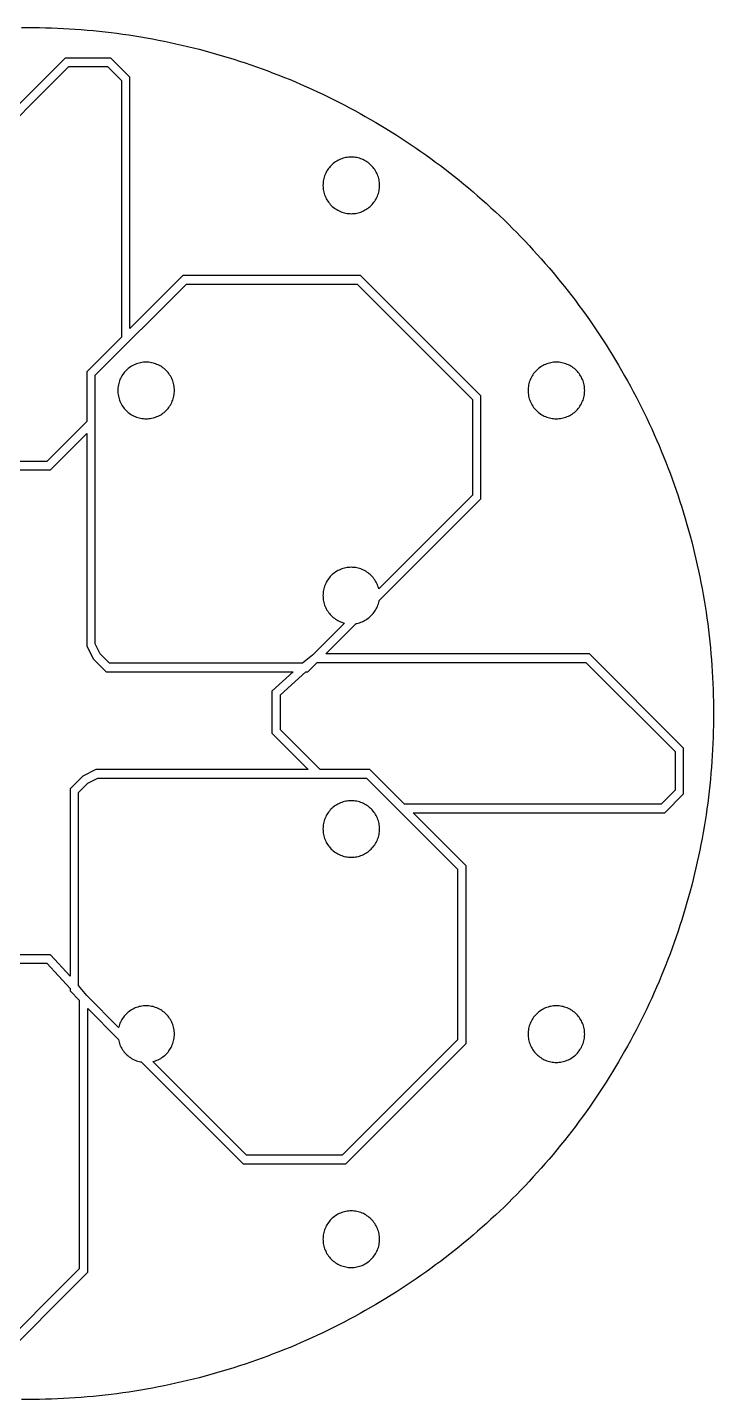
# Model space of a CAD drawing. Header units: millimetres. Extents: x -97 to 97, y -97 to 97.
# Drawn here: x 0 to 97, y -97 to 97 of the extents above; entities that cross this region are included whole.
import ezdxf

# ---------------------------------------------------------------- set-up
doc = ezdxf.new("R2010")
doc.units = ezdxf.units.MM

msp = doc.modelspace()

# ---------------------------------------------------------------- linework, layer by layer
for points in [[(-0.8465, 96.9963), (0, 97), (0.8465, 96.9963), (1.6929, 96.9852), (2.5392, 96.9668), (3.3853, 96.9409), (4.2311, 96.9077), (5.0766, 96.8671), (5.9217, 96.8191), (6.7664, 96.7637), (7.6105, 96.701), (8.4541, 96.6309), (9.297, 96.5534), (10.1393, 96.4686), (10.9807, 96.3765), (11.8213, 96.277), (12.661, 96.1702), (13.4998, 96.056), (14.3375, 95.9345), (15.1741, 95.8058), (16.0096, 95.6697), (16.8439, 95.5264), (17.6768, 95.3757), (18.5085, 95.2178), (19.3387, 95.0527), (20.1674, 94.8803), (20.9946, 94.7007), (21.8203, 94.5139), (22.6442, 94.3199), (23.4664, 94.1187), (24.2869, 93.9103), (25.1054, 93.6948), (25.9221, 93.4722), (26.7368, 93.2424), (27.5495, 93.0055), (28.3601, 92.7616), (29.1685, 92.5105), (29.9746, 92.2525), (30.7786, 91.9874), (31.5801, 91.7153), (32.3793, 91.4362), (33.176, 91.1502), (33.9701, 90.8572), (34.7617, 90.5573), (35.5506, 90.2505), (36.3368, 89.9368), (37.1203, 89.6163), (37.9009, 89.289), (38.6787, 88.9548), (39.4535, 88.6139), (40.2252, 88.2662), (40.994, 87.9119), (41.7596, 87.5508), (42.522, 87.183), (43.2812, 86.8086), (44.0371, 86.4276), (44.7896, 86.0401), (45.5387, 85.6459), (46.2844, 85.2453), (47.0265, 84.8381), (47.7651, 84.4245), (48.5, 84.0045), (49.2312, 83.578), (49.9587, 83.1452), (50.6824, 82.7061), (51.4022, 82.2607), (52.1181, 81.809), (52.83, 81.351), (53.5379, 80.8869), (54.2417, 80.4166), (54.9414, 79.9402), (55.6369, 79.4577), (56.3282, 78.9692), (57.0152, 78.4746), (57.6978, 77.9741), (58.3761, 77.4676), (59.0499, 76.9553), (59.7192, 76.437), (60.3839, 75.913), (61.0441, 75.3832), (61.6996, 74.8476), (62.3504, 74.3063), (62.9965, 73.7594), (63.6377, 73.2068), (64.2741, 72.6487), (64.9057, 72.085), (65.5323, 71.5159), (66.1538, 70.9413), (66.7704, 70.3613), (67.3819, 69.776), (67.9882, 69.1853), (68.5894, 68.5894), (69.1853, 67.9882), (69.776, 67.3819), (70.3613, 66.7704), (70.9413, 66.1538), (71.5159, 65.5323), (72.085, 64.9057), (72.6487, 64.2741), (73.2068, 63.6377), (73.7594, 62.9965), (74.3063, 62.3504), (74.8476, 61.6996), (75.3832, 61.0441), (75.913, 60.3839), (76.437, 59.7192), (76.9553, 59.0499), (77.4676, 58.3761), (77.9741, 57.6978), (78.4746, 57.0152), (78.9692, 56.3282), (79.4577, 55.6369), (79.9402, 54.9414), (80.4166, 54.2417), (80.8869, 53.5379), (81.351, 52.83), (81.809, 52.1181), (82.2607, 51.4022), (82.7061, 50.6824), (83.1452, 49.9587), (83.578, 49.2312), (84.0045, 48.5), (84.4245, 47.7651), (84.8381, 47.0265), (85.2453, 46.2844), (85.6459, 45.5387), (86.0401, 44.7896), (86.4276, 44.0371), (86.8086, 43.2812), (87.183, 42.522), (87.5508, 41.7596), (87.9119, 40.994), (88.2662, 40.2252), (88.6139, 39.4535), (88.9548, 38.6787), (89.289, 37.9009), (89.6163, 37.1203), (89.9368, 36.3368), (90.2505, 35.5506), (90.5573, 34.7617), (90.8572, 33.9701), (91.1502, 33.176), (91.4362, 32.3793), (91.7153, 31.5801), (91.9874, 30.7786), (92.2525, 29.9746), (92.5105, 29.1685), (92.7616, 28.3601), (93.0055, 27.5495), (93.2424, 26.7368), (93.4722, 25.9221), (93.6948, 25.1054), (93.9103, 24.2869), (94.1187, 23.4664), (94.3199, 22.6442), (94.5139, 21.8203), (94.7007, 20.9946), (94.8803, 20.1674), (95.0527, 19.3387), (95.2178, 18.5085), (95.3757, 17.6768), (95.5264, 16.8439), (95.6697, 16.0096), (95.8058, 15.1741), (95.9345, 14.3375), (96.056, 13.4998), (96.1702, 12.661), (96.277, 11.8213), (96.3765, 10.9807), (96.4686, 10.1393), (96.5534, 9.297), (96.6309, 8.4541), (96.701, 7.6105), (96.7637, 6.7664), (96.8191, 5.9217), (96.8671, 5.0766), (96.9077, 4.2311), (96.9409, 3.3853), (96.9668, 2.5392), (96.9852, 1.6929), (96.9963, 0.8465), (97, 0), (96.9963, -0.8465), (96.9852, -1.6929), (96.9668, -2.5392), (96.9409, -3.3853), (96.9077, -4.2311), (96.8671, -5.0766), (96.8191, -5.9217), (96.7637, -6.7664), (96.701, -7.6105), (96.6309, -8.4541), (96.5534, -9.297), (96.4686, -10.1393), (96.3765, -10.9807), (96.277, -11.8213), (96.1702, -12.661), (96.056, -13.4998), (95.9345, -14.3375), (95.8058, -15.1741), (95.6697, -16.0096), (95.5264, -16.8439), (95.3757, -17.6768), (95.2178, -18.5085), (95.0527, -19.3387), (94.8803, -20.1674), (94.7007, -20.9946), (94.5139, -21.8203), (94.3199, -22.6442), (94.1187, -23.4664), (93.9103, -24.2869), (93.6948, -25.1054), (93.4722, -25.9221), (93.2424, -26.7368), (93.0055, -27.5495), (92.7616, -28.3601), (92.5105, -29.1685), (92.2525, -29.9746), (91.9874, -30.7786), (91.7153, -31.5801), (91.4362, -32.3793), (91.1502, -33.176), (90.8572, -33.9701), (90.5573, -34.7617), (90.2505, -35.5506), (89.9368, -36.3368), (89.6163, -37.1203), (89.289, -37.9009), (88.9548, -38.6787), (88.6139, -39.4535), (88.2662, -40.2252), (87.9119, -40.994), (87.5508, -41.7596), (87.183, -42.522), (86.8086, -43.2812), (86.4276, -44.0371), (86.0401, -44.7896), (85.6459, -45.5387), (85.2453, -46.2844), (84.8381, -47.0265), (84.4245, -47.7651), (84.0045, -48.5), (83.578, -49.2312), (83.1452, -49.9587), (82.7061, -50.6824), (82.2607, -51.4022), (81.809, -52.1181), (81.351, -52.83), (80.8869, -53.5379), (80.4166, -54.2417), (79.9402, -54.9414), (79.4577, -55.6369), (78.9692, -56.3282), (78.4746, -57.0152), (77.9741, -57.6978), (77.4676, -58.3761), (76.9553, -59.0499), (76.437, -59.7192), (75.913, -60.3839), (75.3832, -61.0441), (74.8476, -61.6996), (74.3063, -62.3504), (73.7594, -62.9965), (73.2068, -63.6377), (72.6487, -64.2741), (72.085, -64.9057), (71.5159, -65.5323), (70.9413, -66.1538), (70.3613, -66.7704), (69.776, -67.3819), (69.1853, -67.9882), (68.5894, -68.5894), (67.9882, -69.1853), (67.3819, -69.776), (66.7704, -70.3613), (66.1538, -70.9413), (65.5323, -71.5159), (64.9057, -72.085), (64.2741, -72.6487), (63.6377, -73.2068), (62.9965, -73.7594), (62.3504, -74.3063), (61.6996, -74.8476), (61.0441, -75.3832), (60.3839, -75.913), (59.7192, -76.437), (59.0499, -76.9553), (58.3761, -77.4676), (57.6978, -77.9741), (57.0152, -78.4746), (56.3282, -78.9692), (55.6369, -79.4577), (54.9414, -79.9402), (54.2417, -80.4166), (53.5379, -80.8869), (52.83, -81.351), (52.1181, -81.809), (51.4022, -82.2607), (50.6824, -82.7061), (49.9587, -83.1452), (49.2312, -83.578), (48.5, -84.0045), (47.7651, -84.4245), (47.0265, -84.8381), (46.2844, -85.2453), (45.5387, -85.6459), (44.7896, -86.0401), (44.0371, -86.4276), (43.2812, -86.8086), (42.522, -87.183), (41.7596, -87.5508), (40.994, -87.9119), (40.2252, -88.2662), (39.4535, -88.6139), (38.6787, -88.9548), (37.9009, -89.289), (37.1203, -89.6163), (36.3368, -89.9368), (35.5506, -90.2505), (34.7617, -90.5573), (33.9701, -90.8572), (33.176, -91.1502), (32.3793, -91.4362), (31.5801, -91.7153), (30.7786, -91.9874), (29.9746, -92.2525), (29.1685, -92.5105), (28.3601, -92.7616), (27.5495, -93.0055), (26.7368, -93.2424), (25.9221, -93.4722), (25.1054, -93.6948), (24.2869, -93.9103), (23.4664, -94.1187), (22.6442, -94.3199), (21.8203, -94.5139), (20.9946, -94.7007), (20.1674, -94.8803), (19.3387, -95.0527), (18.5085, -95.2178), (17.6768, -95.3757), (16.8439, -95.5264), (16.0096, -95.6697), (15.1741, -95.8058), (14.3375, -95.9345), (13.4998, -96.056), (12.661, -96.1702), (11.8213, -96.277), (10.9807, -96.3765), (10.1393, -96.4686), (9.297, -96.5534), (8.4541, -96.6309), (7.6105, -96.701), (6.7664, -96.7637), (5.9217, -96.8191), (5.0766, -96.8671), (4.2311, -96.9077), (3.3853, -96.9409), (2.5392, -96.9668), (1.6929, -96.9852), (0.8465, -96.9963), (0, -97), (-0.8465, -96.9963)], [(-4.7795, -92.319), (8.53, -79.0095), (8.53, -41.7144), (12.8423, -46.0266), (12.8569, -46.1104), (12.8999, -46.3019), (12.9522, -46.4911), (13.0138, -46.6776), (13.0845, -46.8607), (13.164, -47.0402), (13.2523, -47.2156), (13.3491, -47.3864), (13.4541, -47.5523), (13.5672, -47.7128), (13.688, -47.8676), (13.8162, -48.0162), (13.9516, -48.1584), (14.0938, -48.2938), (14.2424, -48.422), (14.3972, -48.5428), (14.5577, -48.6559), (14.7236, -48.7609), (14.8944, -48.8577), (15.0698, -48.946), (15.2493, -49.0255), (15.4324, -49.0962), (15.6189, -49.1578), (15.8081, -49.2101), (15.9996, -49.2531), (16.0836, -49.2677), (30.4805, -63.664), (45.0075, -63.664), (62.02, -46.6505), (62.02, -21.5285), (54.5225, -14.031), (90.0895, -14.031), (92.769, -11.3526), (92.769, -4.8895), (79.4595, 8.42), (42.1644, 8.42), (46.4766, 12.7323), (46.5604, 12.7469), (46.7519, 12.7899), (46.9411, 12.8422), (47.1276, 12.9038), (47.3107, 12.9745), (47.4902, 13.054), (47.6656, 13.1423), (47.8364, 13.2391), (48.0023, 13.3441), (48.1628, 13.4572), (48.3176, 13.578), (48.4662, 13.7062), (48.6084, 13.8416), (48.7438, 13.9838), (48.872, 14.1324), (48.9928, 14.2872), (49.1059, 14.4477), (49.2109, 14.6136), (49.3077, 14.7844), (49.396, 14.9598), (49.4755, 15.1393), (49.5462, 15.3224), (49.6078, 15.5089), (49.6601, 15.6981), (49.7031, 15.8896), (49.7177, 15.9736), (64.114, 30.3705), (64.114, 44.8975), (47.1005, 61.91), (21.9785, 61.91), (14.481, 54.4125), (14.481, 89.9795), (11.8026, 92.659), (5.3395, 92.659), (-7.97, 79.3495)], [(-2.6959, 34.453), (3.2415, 34.453), (8.379, 39.5905), (8.379, 9.5513), (9.3133, 7.7122), (11.1125, 5.913), (37.5648, 5.913), (34.563, 3.1459), (34.563, -2.7915), (39.7005, -7.929), (9.6613, -7.929), (7.8222, -8.8633), (6.023, -10.6625), (6.023, -37.1148), (3.2559, -34.113), (-2.6815, -34.113)]]:
    msp.add_lwpolyline(points)
for points in [[(-6.77, 40.8545), (-6.77, 78.8525), (5.8365, 91.459), (11.3054, 91.459), (13.281, 89.4825), (13.281, 53.2125), (8.379, 48.3105), (8.379, 41.2875), (2.7445, 35.653), (-2.1701, 35.653), (-5.463, 39.2253), (-5.463, 39.5475)], [(49.7031, 73.8896), (49.7367, 74.0831), (49.7607, 74.2779), (49.7752, 74.4737), (49.78, 74.67), (49.7752, 74.8663), (49.7607, 75.0621), (49.7367, 75.2569), (49.7031, 75.4504), (49.6601, 75.6419), (49.6078, 75.8311), (49.5462, 76.0176), (49.4755, 76.2007), (49.396, 76.3802), (49.3077, 76.5556), (49.2109, 76.7264), (49.1059, 76.8923), (48.9928, 77.0528), (48.872, 77.2076), (48.7438, 77.3562), (48.6084, 77.4984), (48.4662, 77.6338), (48.3176, 77.762), (48.1628, 77.8828), (48.0023, 77.9959), (47.8364, 78.1009), (47.6656, 78.1977), (47.4902, 78.286), (47.3107, 78.3655), (47.1276, 78.4362), (46.9411, 78.4978), (46.7519, 78.5501), (46.5604, 78.5931), (46.3669, 78.6267), (46.1721, 78.6507), (45.9763, 78.6652), (45.78, 78.67), (45.5837, 78.6652), (45.3879, 78.6507), (45.1931, 78.6267), (44.9996, 78.5931), (44.8081, 78.5501), (44.6189, 78.4978), (44.4324, 78.4362), (44.2493, 78.3655), (44.0698, 78.286), (43.8944, 78.1977), (43.7236, 78.1009), (43.5577, 77.9959), (43.3972, 77.8828), (43.2424, 77.762), (43.0938, 77.6338), (42.9516, 77.4984), (42.8162, 77.3562), (42.688, 77.2076), (42.5672, 77.0528), (42.4541, 76.8923), (42.3491, 76.7264), (42.2523, 76.5556), (42.164, 76.3802), (42.0845, 76.2007), (42.0138, 76.0176), (41.9522, 75.8311), (41.8999, 75.6419), (41.8569, 75.4504), (41.8233, 75.2569), (41.7993, 75.0621), (41.7848, 74.8663), (41.78, 74.67), (41.7848, 74.4737), (41.7993, 74.2779), (41.8233, 74.0831), (41.8569, 73.8896), (41.8999, 73.6981), (41.9522, 73.5089), (42.0138, 73.3224), (42.0845, 73.1393), (42.164, 72.9598), (42.2523, 72.7844), (42.3491, 72.6136), (42.4541, 72.4477), (42.5672, 72.2872), (42.688, 72.1324), (42.8162, 71.9838), (42.9516, 71.8416), (43.0938, 71.7062), (43.2424, 71.578), (43.3972, 71.4572), (43.5577, 71.3441), (43.7236, 71.2391), (43.8944, 71.1423), (44.0698, 71.054), (44.2493, 70.9745), (44.4324, 70.9038), (44.6189, 70.8422), (44.8081, 70.7899), (44.9996, 70.7469), (45.1931, 70.7133), (45.3879, 70.6893), (45.5837, 70.6748), (45.78, 70.67), (45.9763, 70.6748), (46.1721, 70.6893), (46.3669, 70.7133), (46.5604, 70.7469), (46.7519, 70.7899), (46.9411, 70.8422), (47.1276, 70.9038), (47.3107, 70.9745), (47.4902, 71.054), (47.6656, 71.1423), (47.8364, 71.2391), (48.0023, 71.3441), (48.1628, 71.4572), (48.3176, 71.578), (48.4662, 71.7062), (48.6084, 71.8416), (48.7438, 71.9838), (48.872, 72.1324), (48.9928, 72.2872), (49.1059, 72.4477), (49.2109, 72.6136), (49.3077, 72.7844), (49.396, 72.9598), (49.4755, 73.1393), (49.5462, 73.3224), (49.6078, 73.5089), (49.6601, 73.6981)], [(40.3179, 8.2705), (38.8885, 7.113), (11.6095, 7.113), (10.2967, 8.4258), (9.579, 9.8387), (9.579, 40.7905), (9.579, 47.8135), (22.4755, 60.71), (46.6035, 60.71), (62.914, 44.4005), (62.914, 30.8675), (49.6654, 17.6184), (49.6601, 17.6419), (49.6078, 17.8311), (49.5462, 18.0176), (49.4755, 18.2007), (49.396, 18.3802), (49.3077, 18.5556), (49.2109, 18.7264), (49.1059, 18.8923), (48.9928, 19.0528), (48.872, 19.2076), (48.7438, 19.3562), (48.6084, 19.4984), (48.4662, 19.6338), (48.3176, 19.762), (48.1628, 19.8828), (48.0023, 19.9959), (47.8364, 20.1009), (47.6656, 20.1977), (47.4902, 20.286), (47.3107, 20.3655), (47.1276, 20.4362), (46.9411, 20.4978), (46.7519, 20.5501), (46.5604, 20.5931), (46.3669, 20.6267), (46.1721, 20.6507), (45.9763, 20.6652), (45.78, 20.67), (45.5837, 20.6652), (45.3879, 20.6507), (45.1931, 20.6267), (44.9996, 20.5931), (44.8081, 20.5501), (44.6189, 20.4978), (44.4324, 20.4362), (44.2493, 20.3655), (44.0698, 20.286), (43.8944, 20.1977), (43.7236, 20.1009), (43.5577, 19.9959), (43.3972, 19.8828), (43.2424, 19.762), (43.0938, 19.6338), (42.9516, 19.4984), (42.8162, 19.3562), (42.688, 19.2076), (42.5672, 19.0528), (42.4541, 18.8923), (42.3491, 18.7264), (42.2523, 18.5556), (42.164, 18.3802), (42.0845, 18.2007), (42.0138, 18.0176), (41.9522, 17.8311), (41.8999, 17.6419), (41.8569, 17.4504), (41.8233, 17.2569), (41.7993, 17.0621), (41.7848, 16.8663), (41.78, 16.67), (41.7848, 16.4737), (41.7993, 16.2779), (41.8233, 16.0831), (41.8569, 15.8896), (41.8999, 15.6981), (41.9522, 15.5089), (42.0138, 15.3224), (42.0845, 15.1393), (42.164, 14.9598), (42.2523, 14.7844), (42.3491, 14.6136), (42.4541, 14.4477), (42.5672, 14.2872), (42.688, 14.1324), (42.8162, 13.9838), (42.9516, 13.8416), (43.0938, 13.7062), (43.2424, 13.578), (43.3972, 13.4572), (43.5577, 13.3441), (43.7236, 13.2391), (43.8944, 13.1423), (44.0698, 13.054), (44.2493, 12.9745), (44.4324, 12.9038), (44.6189, 12.8422), (44.8081, 12.7899), (44.8318, 12.7846)], [(20.7031, 44.8896), (20.7367, 45.0831), (20.7607, 45.2779), (20.7752, 45.4737), (20.78, 45.67), (20.7752, 45.8663), (20.7607, 46.0621), (20.7367, 46.2569), (20.7031, 46.4504), (20.6601, 46.6419), (20.6078, 46.8311), (20.5462, 47.0176), (20.4755, 47.2007), (20.396, 47.3802), (20.3077, 47.5556), (20.2109, 47.7264), (20.1059, 47.8923), (19.9928, 48.0528), (19.872, 48.2076), (19.7438, 48.3562), (19.6084, 48.4984), (19.4662, 48.6338), (19.3176, 48.762), (19.1628, 48.8828), (19.0023, 48.9959), (18.8364, 49.1009), (18.6656, 49.1977), (18.4902, 49.286), (18.3107, 49.3655), (18.1276, 49.4362), (17.9411, 49.4978), (17.7519, 49.5501), (17.5604, 49.5931), (17.3669, 49.6267), (17.1721, 49.6507), (16.9763, 49.6652), (16.78, 49.67), (16.5837, 49.6652), (16.3879, 49.6507), (16.1931, 49.6267), (15.9996, 49.5931), (15.8081, 49.5501), (15.6189, 49.4978), (15.4324, 49.4362), (15.2493, 49.3655), (15.0698, 49.286), (14.8944, 49.1977), (14.7236, 49.1009), (14.5577, 48.9959), (14.3972, 48.8828), (14.2424, 48.762), (14.0938, 48.6338), (13.9516, 48.4984), (13.8162, 48.3562), (13.688, 48.2076), (13.5672, 48.0528), (13.4541, 47.8923), (13.3491, 47.7264), (13.2523, 47.5556), (13.164, 47.3802), (13.0845, 47.2007), (13.0138, 47.0176), (12.9522, 46.8311), (12.8999, 46.6419), (12.8569, 46.4504), (12.8233, 46.2569), (12.7993, 46.0621), (12.7848, 45.8663), (12.78, 45.67), (12.7848, 45.4737), (12.7993, 45.2779), (12.8233, 45.0831), (12.8569, 44.8896), (12.8999, 44.6981), (12.9522, 44.5089), (13.0138, 44.3224), (13.0845, 44.1393), (13.164, 43.9598), (13.2523, 43.7844), (13.3491, 43.6136), (13.4541, 43.4477), (13.5672, 43.2872), (13.688, 43.1324), (13.8162, 42.9838), (13.9516, 42.8416), (14.0938, 42.7062), (14.2424, 42.578), (14.3972, 42.4572), (14.5577, 42.3441), (14.7236, 42.2391), (14.8944, 42.1423), (15.0698, 42.054), (15.2493, 41.9745), (15.4324, 41.9038), (15.6189, 41.8422), (15.8081, 41.7899), (15.9996, 41.7469), (16.1931, 41.7133), (16.3879, 41.6893), (16.5837, 41.6748), (16.78, 41.67), (16.9763, 41.6748), (17.1721, 41.6893), (17.3669, 41.7133), (17.5604, 41.7469), (17.7519, 41.7899), (17.9411, 41.8422), (18.1276, 41.9038), (18.3107, 41.9745), (18.4902, 42.054), (18.6656, 42.1423), (18.8364, 42.2391), (19.0023, 42.3441), (19.1628, 42.4572), (19.3176, 42.578), (19.4662, 42.7062), (19.6084, 42.8416), (19.7438, 42.9838), (19.872, 43.1324), (19.9928, 43.2872), (20.1059, 43.4477), (20.2109, 43.6136), (20.3077, 43.7844), (20.396, 43.9598), (20.4755, 44.1393), (20.5462, 44.3224), (20.6078, 44.5089), (20.6601, 44.6981)], [(78.7367, 45.0831), (78.7607, 45.2779), (78.7752, 45.4737), (78.78, 45.67), (78.7752, 45.8663), (78.7607, 46.0621), (78.7367, 46.2569), (78.7031, 46.4504), (78.6601, 46.6419), (78.6078, 46.8311), (78.5462, 47.0176), (78.4755, 47.2007), (78.396, 47.3802), (78.3077, 47.5556), (78.2109, 47.7264), (78.1059, 47.8923), (77.9928, 48.0528), (77.872, 48.2076), (77.7438, 48.3562), (77.6084, 48.4984), (77.4662, 48.6338), (77.3176, 48.762), (77.1628, 48.8828), (77.0023, 48.9959), (76.8364, 49.1009), (76.6656, 49.1977), (76.4902, 49.286), (76.3107, 49.3655), (76.1276, 49.4362), (75.9411, 49.4978), (75.7519, 49.5501), (75.5604, 49.5931), (75.3669, 49.6267), (75.1721, 49.6507), (74.9763, 49.6652), (74.78, 49.67), (74.5837, 49.6652), (74.3879, 49.6507), (74.1931, 49.6267), (73.9996, 49.5931), (73.8081, 49.5501), (73.6189, 49.4978), (73.4324, 49.4362), (73.2493, 49.3655), (73.0698, 49.286), (72.8944, 49.1977), (72.7236, 49.1009), (72.5577, 48.9959), (72.3972, 48.8828), (72.2424, 48.762), (72.0938, 48.6338), (71.9516, 48.4984), (71.8162, 48.3562), (71.688, 48.2076), (71.5672, 48.0528), (71.4541, 47.8923), (71.3491, 47.7264), (71.2523, 47.5556), (71.164, 47.3802), (71.0845, 47.2007), (71.0138, 47.0176), (70.9522, 46.8311), (70.8999, 46.6419), (70.8569, 46.4504), (70.8233, 46.2569), (70.7993, 46.0621), (70.7848, 45.8663), (70.78, 45.67), (70.7848, 45.4737), (70.7993, 45.2779), (70.8233, 45.0831), (70.8569, 44.8896), (70.8999, 44.6981), (70.9522, 44.5089), (71.0138, 44.3224), (71.0845, 44.1393), (71.164, 43.9598), (71.2523, 43.7844), (71.3491, 43.6136), (71.4541, 43.4477), (71.5672, 43.2872), (71.688, 43.1324), (71.8162, 42.9838), (71.9516, 42.8416), (72.0938, 42.7062), (72.2424, 42.578), (72.3972, 42.4572), (72.5577, 42.3441), (72.7236, 42.2391), (72.8944, 42.1423), (73.0698, 42.054), (73.2493, 41.9745), (73.4324, 41.9038), (73.6189, 41.8422), (73.8081, 41.7899), (73.9996, 41.7469), (74.1931, 41.7133), (74.3879, 41.6893), (74.5837, 41.6748), (74.78, 41.67), (74.9763, 41.6748), (75.1721, 41.6893), (75.3669, 41.7133), (75.5604, 41.7469), (75.7519, 41.7899), (75.9411, 41.8422), (76.1276, 41.9038), (76.3107, 41.9745), (76.4902, 42.054), (76.6656, 42.1423), (76.8364, 42.2391), (77.0023, 42.3441), (77.1628, 42.4572), (77.3176, 42.578), (77.4662, 42.7062), (77.6084, 42.8416), (77.7438, 42.9838), (77.872, 43.1324), (77.9928, 43.2872), (78.1059, 43.4477), (78.2109, 43.6136), (78.3077, 43.7844), (78.396, 43.9598), (78.4755, 44.1393), (78.5462, 44.3224), (78.6078, 44.5089), (78.6601, 44.6981), (78.7031, 44.8896)], [(89.5925, -12.831), (53.3225, -12.831), (48.4205, -7.929), (41.3975, -7.929), (35.763, -2.2945), (35.763, 2.6201), (39.3353, 5.913), (39.6575, 5.913), (40.9645, 7.22), (78.9625, 7.22), (91.569, -5.3865), (91.569, -10.8554)], [(7.223, -38.4385), (7.223, -11.1595), (8.5358, -9.8467), (9.9487, -9.129), (40.9005, -9.129), (47.9235, -9.129), (60.82, -22.0255), (60.82, -46.1535), (44.5105, -62.464), (30.9775, -62.464), (17.7284, -49.2154), (17.7519, -49.2101), (17.9411, -49.1578), (18.1276, -49.0962), (18.3107, -49.0255), (18.4902, -48.946), (18.6656, -48.8577), (18.8364, -48.7609), (19.0023, -48.6559), (19.1628, -48.5428), (19.3176, -48.422), (19.4662, -48.2938), (19.6084, -48.1584), (19.7438, -48.0162), (19.872, -47.8676), (19.9928, -47.7128), (20.1059, -47.5523), (20.2109, -47.3864), (20.3077, -47.2156), (20.396, -47.0402), (20.4755, -46.8607), (20.5462, -46.6776), (20.6078, -46.4911), (20.6601, -46.3019), (20.7031, -46.1104), (20.7367, -45.9169), (20.7607, -45.7221), (20.7752, -45.5263), (20.78, -45.33), (20.7752, -45.1337), (20.7607, -44.9379), (20.7367, -44.7431), (20.7031, -44.5496), (20.6601, -44.3581), (20.6078, -44.1689), (20.5462, -43.9824), (20.4755, -43.7993), (20.396, -43.6198), (20.3077, -43.4444), (20.2109, -43.2736), (20.1059, -43.1077), (19.9928, -42.9472), (19.872, -42.7924), (19.7438, -42.6438), (19.6084, -42.5016), (19.4662, -42.3662), (19.3176, -42.238), (19.1628, -42.1172), (19.0023, -42.0041), (18.8364, -41.8991), (18.6656, -41.8023), (18.4902, -41.714), (18.3107, -41.6345), (18.1276, -41.5638), (17.9411, -41.5022), (17.7519, -41.4499), (17.5604, -41.4069), (17.3669, -41.3733), (17.1721, -41.3493), (16.9763, -41.3348), (16.78, -41.33), (16.5837, -41.3348), (16.3879, -41.3493), (16.1931, -41.3733), (15.9996, -41.4069), (15.8081, -41.4499), (15.6189, -41.5022), (15.4324, -41.5638), (15.2493, -41.6345), (15.0698, -41.714), (14.8944, -41.8023), (14.7236, -41.8991), (14.5577, -42.0041), (14.3972, -42.1172), (14.2424, -42.238), (14.0938, -42.3662), (13.9516, -42.5016), (13.8162, -42.6438), (13.688, -42.7924), (13.5672, -42.9472), (13.4541, -43.1077), (13.3491, -43.2736), (13.2523, -43.4444), (13.164, -43.6198), (13.0845, -43.7993), (13.0138, -43.9824), (12.9522, -44.1689), (12.8999, -44.3581), (12.8946, -44.3818), (8.3805, -39.8679)], [(49.7031, -17.1104), (49.7367, -16.9169), (49.7607, -16.7221), (49.7752, -16.5263), (49.78, -16.33), (49.7752, -16.1337), (49.7607, -15.9379), (49.7367, -15.7431), (49.7031, -15.5496), (49.6601, -15.3581), (49.6078, -15.1689), (49.5462, -14.9824), (49.4755, -14.7993), (49.396, -14.6198), (49.3077, -14.4444), (49.2109, -14.2736), (49.1059, -14.1077), (48.9928, -13.9472), (48.872, -13.7924), (48.7438, -13.6438), (48.6084, -13.5016), (48.4662, -13.3662), (48.3176, -13.238), (48.1628, -13.1172), (48.0023, -13.0041), (47.8364, -12.8991), (47.6656, -12.8023), (47.4902, -12.714), (47.3107, -12.6345), (47.1276, -12.5638), (46.9411, -12.5022), (46.7519, -12.4499), (46.5604, -12.4069), (46.3669, -12.3733), (46.1721, -12.3493), (45.9763, -12.3348), (45.78, -12.33), (45.5837, -12.3348), (45.3879, -12.3493), (45.1931, -12.3733), (44.9996, -12.4069), (44.8081, -12.4499), (44.6189, -12.5022), (44.4324, -12.5638), (44.2493, -12.6345), (44.0698, -12.714), (43.8944, -12.8023), (43.7236, -12.8991), (43.5577, -13.0041), (43.3972, -13.1172), (43.2424, -13.238), (43.0938, -13.3662), (42.9516, -13.5016), (42.8162, -13.6438), (42.688, -13.7924), (42.5672, -13.9472), (42.4541, -14.1077), (42.3491, -14.2736), (42.2523, -14.4444), (42.164, -14.6198), (42.0845, -14.7993), (42.0138, -14.9824), (41.9522, -15.1689), (41.8999, -15.3581), (41.8569, -15.5496), (41.8233, -15.7431), (41.7993, -15.9379), (41.7848, -16.1337), (41.78, -16.33), (41.7848, -16.5263), (41.7993, -16.7221), (41.8233, -16.9169), (41.8569, -17.1104), (41.8999, -17.3019), (41.9522, -17.4911), (42.0138, -17.6776), (42.0845, -17.8607), (42.164, -18.0402), (42.2523, -18.2156), (42.3491, -18.3864), (42.4541, -18.5523), (42.5672, -18.7128), (42.688, -18.8676), (42.8162, -19.0162), (42.9516, -19.1584), (43.0938, -19.2938), (43.2424, -19.422), (43.3972, -19.5428), (43.5577, -19.6559), (43.7236, -19.7609), (43.8944, -19.8577), (44.0698, -19.946), (44.2493, -20.0255), (44.4324, -20.0962), (44.6189, -20.1578), (44.8081, -20.2101), (44.9996, -20.2531), (45.1931, -20.2867), (45.3879, -20.3107), (45.5837, -20.3252), (45.78, -20.33), (45.9763, -20.3252), (46.1721, -20.3107), (46.3669, -20.2867), (46.5604, -20.2531), (46.7519, -20.2101), (46.9411, -20.1578), (47.1276, -20.0962), (47.3107, -20.0255), (47.4902, -19.946), (47.6656, -19.8577), (47.8364, -19.7609), (48.0023, -19.6559), (48.1628, -19.5428), (48.3176, -19.422), (48.4662, -19.2938), (48.6084, -19.1584), (48.7438, -19.0162), (48.872, -18.8676), (48.9928, -18.7128), (49.1059, -18.5523), (49.2109, -18.3864), (49.3077, -18.2156), (49.396, -18.0402), (49.4755, -17.8607), (49.5462, -17.6776), (49.6078, -17.4911), (49.6601, -17.3019)], [(6.023, -38.8853), (6.023, -39.2075), (7.33, -40.5145), (7.33, -78.5125), (-5.2765, -91.119), (-10.7454, -91.119), (-12.721, -89.1425), (-12.721, -52.8725), (-7.819, -47.9705), (-7.819, -40.9475), (-2.1845, -35.313), (2.7301, -35.313)], [(78.7031, -46.1104), (78.7367, -45.9169), (78.7607, -45.7221), (78.7752, -45.5263), (78.78, -45.33), (78.7752, -45.1337), (78.7607, -44.9379), (78.7367, -44.7431), (78.7031, -44.5496), (78.6601, -44.3581), (78.6078, -44.1689), (78.5462, -43.9824), (78.4755, -43.7993), (78.396, -43.6198), (78.3077, -43.4444), (78.2109, -43.2736), (78.1059, -43.1077), (77.9928, -42.9472), (77.872, -42.7924), (77.7438, -42.6438), (77.6084, -42.5016), (77.4662, -42.3662), (77.3176, -42.238), (77.1628, -42.1172), (77.0023, -42.0041), (76.8364, -41.8991), (76.6656, -41.8023), (76.4902, -41.714), (76.3107, -41.6345), (76.1276, -41.5638), (75.9411, -41.5022), (75.7519, -41.4499), (75.5604, -41.4069), (75.3669, -41.3733), (75.1721, -41.3493), (74.9763, -41.3348), (74.78, -41.33), (74.5837, -41.3348), (74.3879, -41.3493), (74.1931, -41.3733), (73.9996, -41.4069), (73.8081, -41.4499), (73.6189, -41.5022), (73.4324, -41.5638), (73.2493, -41.6345), (73.0698, -41.714), (72.8944, -41.8023), (72.7236, -41.8991), (72.5577, -42.0041), (72.3972, -42.1172), (72.2424, -42.238), (72.0938, -42.3662), (71.9516, -42.5016), (71.8162, -42.6438), (71.688, -42.7924), (71.5672, -42.9472), (71.4541, -43.1077), (71.3491, -43.2736), (71.2523, -43.4444), (71.164, -43.6198), (71.0845, -43.7993), (71.0138, -43.9824), (70.9522, -44.1689), (70.8999, -44.3581), (70.8569, -44.5496), (70.8233, -44.7431), (70.7993, -44.9379), (70.7848, -45.1337), (70.78, -45.33), (70.7848, -45.5263), (70.7993, -45.7221), (70.8233, -45.9169), (70.8569, -46.1104), (70.8999, -46.3019), (70.9522, -46.4911), (71.0138, -46.6776), (71.0845, -46.8607), (71.164, -47.0402), (71.2523, -47.2156), (71.3491, -47.3864), (71.4541, -47.5523), (71.5672, -47.7128), (71.688, -47.8676), (71.8162, -48.0162), (71.9516, -48.1584), (72.0938, -48.2938), (72.2424, -48.422), (72.3972, -48.5428), (72.5577, -48.6559), (72.7236, -48.7609), (72.8944, -48.8577), (73.0698, -48.946), (73.2493, -49.0255), (73.4324, -49.0962), (73.6189, -49.1578), (73.8081, -49.2101), (73.9996, -49.2531), (74.1931, -49.2867), (74.3879, -49.3107), (74.5837, -49.3252), (74.78, -49.33), (74.9763, -49.3252), (75.1721, -49.3107), (75.3669, -49.2867), (75.5604, -49.2531), (75.7519, -49.2101), (75.9411, -49.1578), (76.1276, -49.0962), (76.3107, -49.0255), (76.4902, -48.946), (76.6656, -48.8577), (76.8364, -48.7609), (77.0023, -48.6559), (77.1628, -48.5428), (77.3176, -48.422), (77.4662, -48.2938), (77.6084, -48.1584), (77.7438, -48.0162), (77.872, -47.8676), (77.9928, -47.7128), (78.1059, -47.5523), (78.2109, -47.3864), (78.3077, -47.2156), (78.396, -47.0402), (78.4755, -46.8607), (78.5462, -46.6776), (78.6078, -46.4911), (78.6601, -46.3019)], [(49.7367, -74.9169), (49.7607, -74.7221), (49.7752, -74.5263), (49.78, -74.33), (49.7752, -74.1337), (49.7607, -73.9379), (49.7367, -73.7431), (49.7031, -73.5496), (49.6601, -73.3581), (49.6078, -73.1689), (49.5462, -72.9824), (49.4755, -72.7993), (49.396, -72.6198), (49.3077, -72.4444), (49.2109, -72.2736), (49.1059, -72.1077), (48.9928, -71.9472), (48.872, -71.7924), (48.7438, -71.6438), (48.6084, -71.5016), (48.4662, -71.3662), (48.3176, -71.238), (48.1628, -71.1172), (48.0023, -71.0041), (47.8364, -70.8991), (47.6656, -70.8023), (47.4902, -70.714), (47.3107, -70.6345), (47.1276, -70.5638), (46.9411, -70.5022), (46.7519, -70.4499), (46.5604, -70.4069), (46.3669, -70.3733), (46.1721, -70.3493), (45.9763, -70.3348), (45.78, -70.33), (45.5837, -70.3348), (45.3879, -70.3493), (45.1931, -70.3733), (44.9996, -70.4069), (44.8081, -70.4499), (44.6189, -70.5022), (44.4324, -70.5638), (44.2493, -70.6345), (44.0698, -70.714), (43.8944, -70.8023), (43.7236, -70.8991), (43.5577, -71.0041), (43.3972, -71.1172), (43.2424, -71.238), (43.0938, -71.3662), (42.9516, -71.5016), (42.8162, -71.6438), (42.688, -71.7924), (42.5672, -71.9472), (42.4541, -72.1077), (42.3491, -72.2736), (42.2523, -72.4444), (42.164, -72.6198), (42.0845, -72.7993), (42.0138, -72.9824), (41.9522, -73.1689), (41.8999, -73.3581), (41.8569, -73.5496), (41.8233, -73.7431), (41.7993, -73.9379), (41.7848, -74.1337), (41.78, -74.33), (41.7848, -74.5263), (41.7993, -74.7221), (41.8233, -74.9169), (41.8569, -75.1104), (41.8999, -75.3019), (41.9522, -75.4911), (42.0138, -75.6776), (42.0845, -75.8607), (42.164, -76.0402), (42.2523, -76.2156), (42.3491, -76.3864), (42.4541, -76.5523), (42.5672, -76.7128), (42.688, -76.8676), (42.8162, -77.0162), (42.9516, -77.1584), (43.0938, -77.2938), (43.2424, -77.422), (43.3972, -77.5428), (43.5577, -77.6559), (43.7236, -77.7609), (43.8944, -77.8577), (44.0698, -77.946), (44.2493, -78.0255), (44.4324, -78.0962), (44.6189, -78.1578), (44.8081, -78.2101), (44.9996, -78.2531), (45.1931, -78.2867), (45.3879, -78.3107), (45.5837, -78.3252), (45.78, -78.33), (45.9763, -78.3252), (46.1721, -78.3107), (46.3669, -78.2867), (46.5604, -78.2531), (46.7519, -78.2101), (46.9411, -78.1578), (47.1276, -78.0962), (47.3107, -78.0255), (47.4902, -77.946), (47.6656, -77.8577), (47.8364, -77.7609), (48.0023, -77.6559), (48.1628, -77.5428), (48.3176, -77.422), (48.4662, -77.2938), (48.6084, -77.1584), (48.7438, -77.0162), (48.872, -76.8676), (48.9928, -76.7128), (49.1059, -76.5523), (49.2109, -76.3864), (49.3077, -76.2156), (49.396, -76.0402), (49.4755, -75.8607), (49.5462, -75.6776), (49.6078, -75.4911), (49.6601, -75.3019), (49.7031, -75.1104)]]:
    msp.add_lwpolyline(points, close=True)

doc.saveas('drawing.dxf')
